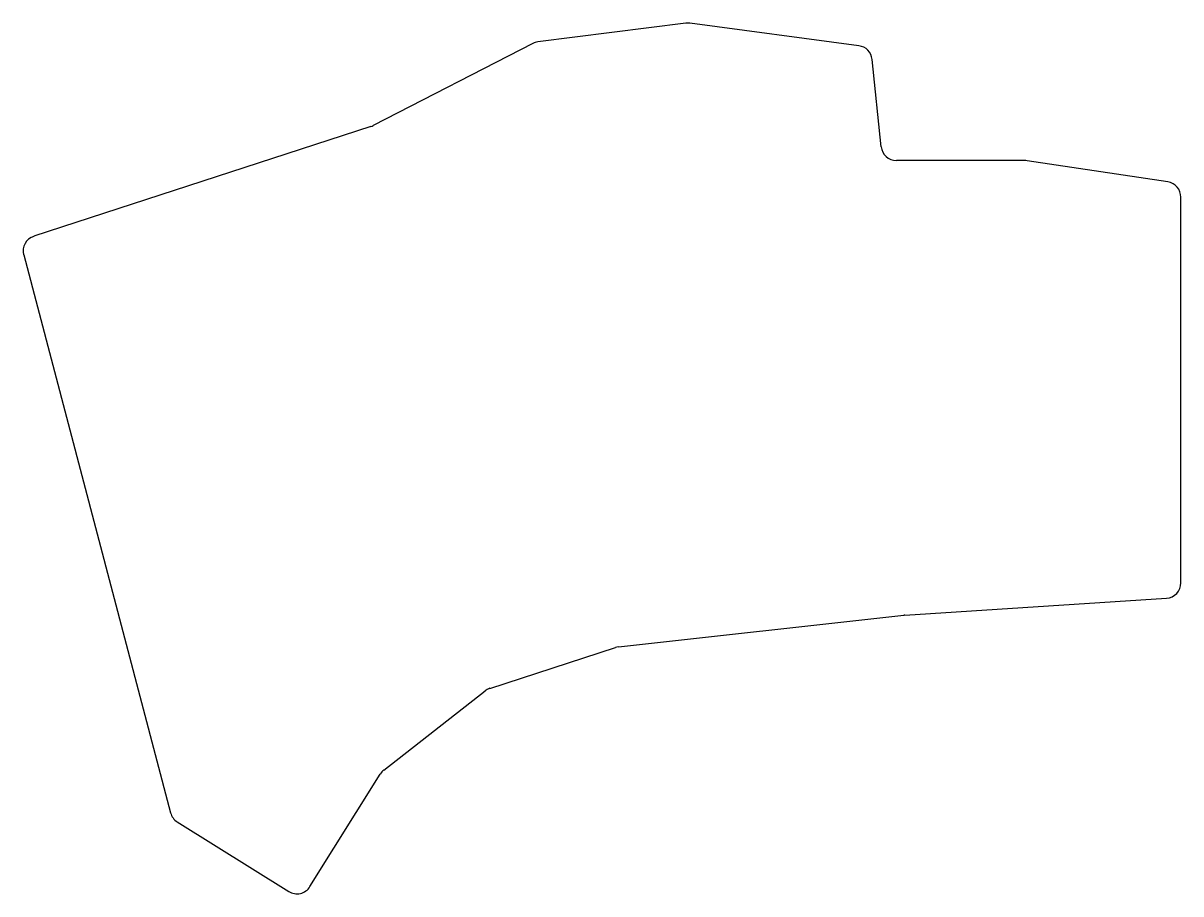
# Model space of a CAD drawing. Header units: millimetres. Extents: x 253 to 404, y -149 to -36.
import ezdxf

# ---------------------------------------------------------------- set-up
doc = ezdxf.new("R2010")
doc.units = ezdxf.units.MM

msp = doc.modelspace()

# ---------------------------------------------------------------- linework, layer by layer
for p, q in [((339.56, -35.58), (320.27, -38)), ((362.13, -38.52), (340.07, -35.58)), ((319.61, -38.2), (298.78, -48.93)), ((365.03, -51.71), (363.86, -40.29)), ((298.48, -49.06), (254.51, -63.38)), ((383.77, -53.5), (367.02, -53.5)), ((402.42, -56.29), (384.07, -53.52)), ((404.12, -108.62), (404.12, -58.27)), ((253.2, -65.79), (272.36, -138.62)), ((368.1, -112.82), (402.25, -110.62)), ((330.77, -116.98), (368.01, -112.82)), ((313.98, -122.38), (330.37, -117.06)), ((300.17, -133.04), (313.37, -122.7)), ((290.54, -148.26), (299.7, -133.56)), ((273.23, -139.81), (287.78, -148.9))]:
    msp.add_line(p, q)
for centre, start, end in [((339.81, -37.56), 82.4193, 97.1472), ((320.52, -39.98), 97.1472, 117.2551), ((361.87, -40.5), 5.9007, 82.4193), ((297.86, -47.15), 288.0472, 297.2551), ((367.02, -51.5), 185.9007, 270), ((383.77, -55.5), 81.4138, 90), ((402.12, -58.27), 0, 81.4138), ((255.13, -65.29), 108.0472, 194.7438), ((402.12, -108.62), 273.679, 0), ((368.23, -114.81), 93.679, 96.3652), ((330.99, -118.97), 96.3652, 107.9574), ((314.6, -124.28), 107.9574, 128.0723), ((301.4, -134.62), 128.0723, 148.0642), ((274.29, -138.11), 194.7438, 238), ((288.84, -147.2), 238, 328.0642)]:
    msp.add_arc(centre, 2, start, end)

doc.saveas('drawing.dxf')
